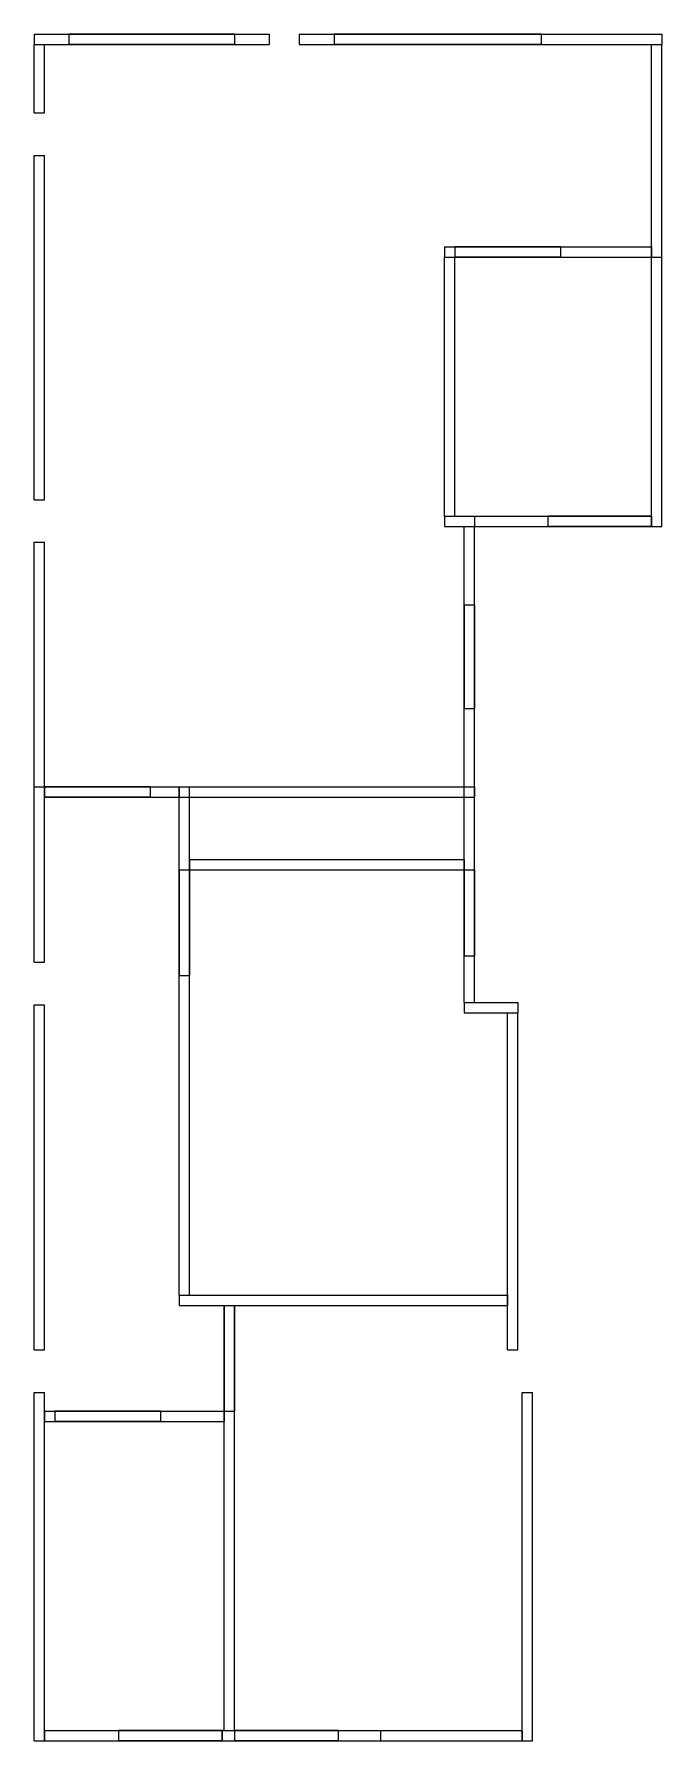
# Model space of a CAD drawing. Extents: x 115 to 6175, y 395 to 16855.
import ezdxf

# ---------------------------------------------------------------- set-up
doc = ezdxf.new("R2010")
doc.units = 0
for name, color, linetype in [('Wall026', 7, 'CONTINUOUS'), ('Wall027', 7, 'CONTINUOUS'), ('Wall028', 7, 'CONTINUOUS'), ('Wall029', 7, 'CONTINUOUS'), ('Wall030', 7, 'CONTINUOUS'), ('Wall031', 7, 'CONTINUOUS'), ('Wall032', 7, 'CONTINUOUS'), ('Wall033', 7, 'CONTINUOUS'), ('Wall034', 7, 'CONTINUOUS'), ('Wall035', 7, 'CONTINUOUS'), ('Wall036', 7, 'CONTINUOUS'), ('Wall037', 7, 'CONTINUOUS'), ('Wall038', 7, 'CONTINUOUS'), ('Wall039', 7, 'CONTINUOUS'), ('Wall040', 7, 'CONTINUOUS'), ('Wall041', 7, 'CONTINUOUS'), ('Wall042', 7, 'CONTINUOUS'), ('Wall043', 7, 'CONTINUOUS'), ('Wall044', 7, 'CONTINUOUS'), ('Wall045', 7, 'CONTINUOUS'), ('Wall046', 7, 'CONTINUOUS'), ('Wall047', 7, 'CONTINUOUS'), ('Wall048', 7, 'CONTINUOUS'), ('Wall049', 7, 'CONTINUOUS'), ('Wall050', 7, 'CONTINUOUS'), ('Wall051', 7, 'CONTINUOUS'), ('Wall052', 7, 'CONTINUOUS'), ('Wall053', 7, 'CONTINUOUS'), ('Wall054', 7, 'CONTINUOUS')]:
    doc.layers.add(name, color=color, linetype=linetype)

msp = doc.modelspace()

# ---------------------------------------------------------------- linework, layer by layer
at = {"layer": 'Wall026'}
for p, q in [((115, 3755, 250), (115, 3755, 2850)), ((115, 395, 250), (115, 3755, 250)), ((115, 395, 2850), (115, 3755, 2850)), ((115, 3755, 250), (115, 3755, 2850)), ((115, 3755, 250), (215, 3755, 250)), ((115, 3755, 2850), (215, 3755, 2850)), ((115, 395, 250), (115, 3755, 250)), ((115, 3755, 250), (215, 3755, 250)), ((115, 395, 2850), (115, 3755, 2850)), ((115, 3755, 2850), (215, 3755, 2850)), ((215, 3755, 250), (215, 3755, 2850)), ((215, 395, 250), (215, 3755, 250)), ((215, 395, 2850), (215, 3755, 2850)), ((215, 3755, 250), (215, 3755, 2850)), ((215, 395, 250), (215, 3755, 250)), ((215, 395, 2850), (215, 3755, 2850)), ((115, 395, 250), (115, 395, 2850)), ((115, 395, 250), (115, 395, 2850)), ((115, 395, 250), (215, 395, 250)), ((115, 395, 2850), (215, 395, 2850)), ((115, 395, 250), (215, 395, 250)), ((115, 395, 2850), (215, 395, 2850)), ((215, 395, 250), (215, 395, 2850)), ((215, 395, 250), (215, 395, 2850))]:
    msp.add_line(p, q, dxfattribs=at)
at = {"layer": 'Wall027'}
for p, q in [((115, 7495, 250), (115, 7495, 2850)), ((115, 4165, 250), (115, 7495, 250)), ((115, 4165, 2850), (115, 7495, 2850)), ((115, 7495, 250), (115, 7495, 2850)), ((115, 7495, 250), (215, 7495, 250)), ((115, 7495, 2850), (215, 7495, 2850)), ((115, 4165, 250), (115, 7495, 250)), ((115, 7495, 250), (215, 7495, 250)), ((115, 4165, 2850), (115, 7495, 2850)), ((115, 7495, 2850), (215, 7495, 2850)), ((215, 7495, 250), (215, 7495, 2850)), ((215, 4165, 250), (215, 7495, 250)), ((215, 4165, 2850), (215, 7495, 2850)), ((215, 7495, 250), (215, 7495, 2850)), ((215, 4165, 250), (215, 7495, 250)), ((215, 4165, 2850), (215, 7495, 2850)), ((115, 4165, 250), (115, 4165, 2850)), ((115, 4165, 250), (115, 4165, 2850)), ((115, 4165, 250), (215, 4165, 250)), ((115, 4165, 2850), (215, 4165, 2850)), ((115, 4165, 250), (215, 4165, 250)), ((115, 4165, 2850), (215, 4165, 2850)), ((215, 4165, 250), (215, 4165, 2850)), ((215, 4165, 250), (215, 4165, 2850))]:
    msp.add_line(p, q, dxfattribs=at)
at = {"layer": 'Wall028'}
for p, q in [((115, 9595, 250), (115, 9595, 2850)), ((115, 7905, 250), (115, 9595, 250)), ((115, 7905, 2850), (115, 9595, 2850)), ((115, 9595, 250), (115, 9595, 2850)), ((115, 9595, 250), (215, 9595, 250)), ((115, 9595, 2850), (215, 9595, 2850)), ((115, 7905, 250), (115, 9595, 250)), ((115, 9595, 250), (215, 9595, 250)), ((115, 7905, 2850), (115, 9595, 2850)), ((115, 9595, 2850), (215, 9595, 2850)), ((215, 9595, 250), (215, 9595, 2850)), ((215, 7905, 250), (215, 9595, 250)), ((215, 7905, 2850), (215, 9595, 2850)), ((215, 9595, 250), (215, 9595, 2850)), ((215, 7905, 250), (215, 9595, 250)), ((215, 7905, 2850), (215, 9595, 2850)), ((115, 7905, 250), (115, 7905, 2850)), ((115, 7905, 250), (115, 7905, 2850)), ((115, 7905, 250), (215, 7905, 250)), ((115, 7905, 2850), (215, 7905, 2850)), ((115, 7905, 250), (215, 7905, 250)), ((115, 7905, 2850), (215, 7905, 2850)), ((215, 7905, 250), (215, 7905, 2850)), ((215, 7905, 250), (215, 7905, 2850))]:
    msp.add_line(p, q, dxfattribs=at)
at = {"layer": 'Wall029'}
for p, q in [((115, 11955, 250), (115, 11955, 3550)), ((115, 9595, 250), (115, 11955, 250)), ((115, 9595, 3550), (115, 11955, 3550)), ((115, 11955, 250), (115, 11955, 3550)), ((115, 11955, 250), (215, 11955, 250)), ((115, 11955, 3550), (215, 11955, 3550)), ((115, 9595, 250), (115, 11955, 250)), ((115, 11955, 250), (215, 11955, 250)), ((115, 9595, 3550), (115, 11955, 3550)), ((115, 11955, 3550), (215, 11955, 3550)), ((215, 11955, 250), (215, 11955, 3550)), ((215, 9595, 250), (215, 11955, 250)), ((215, 9595, 3550), (215, 11955, 3550)), ((215, 11955, 250), (215, 11955, 3550)), ((215, 9595, 250), (215, 11955, 250)), ((215, 9595, 3550), (215, 11955, 3550)), ((115, 9595, 250), (115, 9595, 3550)), ((115, 9595, 250), (115, 9595, 3550)), ((115, 9595, 250), (215, 9595, 250)), ((115, 9595, 3550), (215, 9595, 3550)), ((115, 9595, 250), (215, 9595, 250)), ((115, 9595, 3550), (215, 9595, 3550)), ((215, 9595, 250), (215, 9595, 3550)), ((215, 9595, 250), (215, 9595, 3550))]:
    msp.add_line(p, q, dxfattribs=at)
at = {"layer": 'Wall030'}
for p, q in [((115, 15685, 250), (115, 15685, 3550)), ((115, 12365, 250), (115, 15685, 250)), ((115, 12365, 3550), (115, 15685, 3550)), ((115, 15685, 250), (115, 15685, 3550)), ((115, 15685, 250), (215, 15685, 250)), ((115, 15685, 3550), (215, 15685, 3550)), ((115, 12365, 250), (115, 15685, 250)), ((115, 15685, 250), (215, 15685, 250)), ((115, 12365, 3550), (115, 15685, 3550)), ((115, 15685, 3550), (215, 15685, 3550)), ((215, 15685, 250), (215, 15685, 3550)), ((215, 12365, 250), (215, 15685, 250)), ((215, 12365, 3550), (215, 15685, 3550)), ((215, 15685, 250), (215, 15685, 3550)), ((215, 12365, 250), (215, 15685, 250)), ((215, 12365, 3550), (215, 15685, 3550)), ((115, 12365, 250), (115, 12365, 3550)), ((115, 12365, 250), (115, 12365, 3550)), ((115, 12365, 250), (215, 12365, 250)), ((115, 12365, 3550), (215, 12365, 3550)), ((115, 12365, 250), (215, 12365, 250)), ((115, 12365, 3550), (215, 12365, 3550)), ((215, 12365, 250), (215, 12365, 3550)), ((215, 12365, 250), (215, 12365, 3550))]:
    msp.add_line(p, q, dxfattribs=at)
at = {"layer": 'Wall031'}
for p, q in [((115, 16755, 250), (115, 16755, 3550)), ((115, 16095, 250), (115, 16755, 250)), ((115, 16095, 3550), (115, 16755, 3550)), ((115, 16755, 250), (115, 16755, 3550)), ((115, 16755, 250), (215, 16755, 250)), ((115, 16755, 3550), (215, 16755, 3550)), ((115, 16095, 250), (115, 16755, 250)), ((115, 16755, 250), (215, 16755, 250)), ((115, 16095, 3550), (115, 16755, 3550)), ((115, 16755, 3550), (215, 16755, 3550)), ((215, 16755, 250), (215, 16755, 3550)), ((215, 16095, 250), (215, 16755, 250)), ((215, 16095, 3550), (215, 16755, 3550)), ((215, 16755, 250), (215, 16755, 3550)), ((215, 16095, 250), (215, 16755, 250)), ((215, 16095, 3550), (215, 16755, 3550)), ((115, 16095, 250), (115, 16095, 3550)), ((115, 16095, 250), (115, 16095, 3550)), ((115, 16095, 250), (215, 16095, 250)), ((115, 16095, 3550), (215, 16095, 3550)), ((115, 16095, 250), (215, 16095, 250)), ((115, 16095, 3550), (215, 16095, 3550)), ((215, 16095, 250), (215, 16095, 3550)), ((215, 16095, 250), (215, 16095, 3550))]:
    msp.add_line(p, q, dxfattribs=at)
at = {"layer": 'Wall032'}
for p, q in [((115, 16855, 250), (450, 16855, 250)), ((115, 16855, 3550), (2385, 16855, 3550)), ((115, 16855, 250), (115, 16855, 3550)), ((115, 16855, 250), (115, 16755, 250)), ((115, 16855, 250), (450, 16855, 250)), ((115, 16855, 3550), (2385, 16855, 3550)), ((115, 16855, 3550), (115, 16755, 3550)), ((115, 16855, 250), (115, 16855, 3550)), ((115, 16855, 250), (115, 16755, 250)), ((115, 16855, 3550), (115, 16755, 3550)), ((450, 16855, 2750), (450, 16855, 250)), ((2050, 16855, 2750), (450, 16855, 2750)), ((450, 16855, 250), (450, 16755, 250)), ((450, 16855, 2750), (450, 16855, 250)), ((450, 16855, 250), (450, 16755, 250)), ((450, 16855, 2750), (450, 16755, 2750)), ((2050, 16855, 2750), (450, 16855, 2750)), ((450, 16855, 2750), (450, 16755, 2750)), ((2050, 16855, 250), (2050, 16855, 2750)), ((2050, 16855, 250), (2385, 16855, 250)), ((2050, 16855, 2750), (2050, 16755, 2750)), ((2050, 16855, 250), (2050, 16855, 2750)), ((2050, 16855, 2750), (2050, 16755, 2750)), ((2050, 16855, 250), (2050, 16755, 250)), ((2050, 16855, 250), (2050, 16755, 250)), ((2050, 16855, 250), (2385, 16855, 250)), ((2385, 16855, 250), (2385, 16855, 3550)), ((2385, 16855, 250), (2385, 16755, 250)), ((2385, 16855, 250), (2385, 16855, 3550)), ((2385, 16855, 250), (2385, 16755, 250)), ((2385, 16855, 3550), (2385, 16755, 3550)), ((2385, 16855, 3550), (2385, 16755, 3550)), ((115, 16755, 250), (450, 16755, 250)), ((115, 16755, 3550), (2385, 16755, 3550)), ((115, 16755, 250), (115, 16755, 3550)), ((115, 16755, 250), (450, 16755, 250)), ((115, 16755, 3550), (2385, 16755, 3550)), ((115, 16755, 250), (115, 16755, 3550)), ((450, 16755, 2750), (450, 16755, 250)), ((2050, 16755, 2750), (450, 16755, 2750)), ((450, 16755, 2750), (450, 16755, 250)), ((2050, 16755, 2750), (450, 16755, 2750)), ((2050, 16755, 250), (2050, 16755, 2750)), ((2050, 16755, 250), (2385, 16755, 250)), ((2050, 16755, 250), (2050, 16755, 2750)), ((2050, 16755, 250), (2385, 16755, 250)), ((2385, 16755, 250), (2385, 16755, 3550)), ((2385, 16755, 250), (2385, 16755, 3550))]:
    msp.add_line(p, q, dxfattribs=at)
at = {"layer": 'Wall033'}
for p, q in [((2675, 16855, 250), (3010, 16855, 250)), ((2675, 16855, 3550), (6175, 16855, 3550)), ((2675, 16855, 250), (2675, 16855, 3550)), ((2675, 16855, 250), (2675, 16755, 250)), ((2675, 16855, 250), (3010, 16855, 250)), ((2675, 16855, 3550), (6175, 16855, 3550)), ((2675, 16855, 3550), (2675, 16755, 3550)), ((2675, 16855, 250), (2675, 16855, 3550)), ((2675, 16855, 250), (2675, 16755, 250)), ((2675, 16855, 3550), (2675, 16755, 3550)), ((3010, 16855, 2750), (3010, 16855, 250)), ((5010, 16855, 2750), (3010, 16855, 2750)), ((3010, 16855, 250), (3010, 16755, 250)), ((3010, 16855, 2750), (3010, 16855, 250)), ((3010, 16855, 250), (3010, 16755, 250)), ((3010, 16855, 2750), (3010, 16755, 2750)), ((5010, 16855, 2750), (3010, 16855, 2750)), ((3010, 16855, 2750), (3010, 16755, 2750)), ((5010, 16855, 250), (5010, 16855, 2750)), ((5010, 16855, 250), (6175, 16855, 250)), ((5010, 16855, 2750), (5010, 16755, 2750)), ((5010, 16855, 250), (5010, 16855, 2750)), ((5010, 16855, 2750), (5010, 16755, 2750)), ((5010, 16855, 250), (5010, 16755, 250)), ((5010, 16855, 250), (5010, 16755, 250)), ((5010, 16855, 250), (6175, 16855, 250)), ((6175, 16855, 250), (6175, 16855, 3550)), ((6175, 16855, 250), (6175, 16755, 250)), ((6175, 16855, 250), (6175, 16855, 3550)), ((6175, 16855, 250), (6175, 16755, 250)), ((6175, 16855, 3550), (6175, 16755, 3550)), ((6175, 16855, 3550), (6175, 16755, 3550)), ((2675, 16755, 250), (3010, 16755, 250)), ((2675, 16755, 3550), (6175, 16755, 3550)), ((2675, 16755, 250), (2675, 16755, 3550)), ((2675, 16755, 250), (3010, 16755, 250)), ((2675, 16755, 3550), (6175, 16755, 3550)), ((2675, 16755, 250), (2675, 16755, 3550)), ((3010, 16755, 2750), (3010, 16755, 250)), ((5010, 16755, 2750), (3010, 16755, 2750)), ((3010, 16755, 2750), (3010, 16755, 250)), ((5010, 16755, 2750), (3010, 16755, 2750)), ((5010, 16755, 250), (5010, 16755, 2750)), ((5010, 16755, 250), (6175, 16755, 250)), ((5010, 16755, 250), (5010, 16755, 2750)), ((5010, 16755, 250), (6175, 16755, 250)), ((6175, 16755, 250), (6175, 16755, 3550)), ((6175, 16755, 250), (6175, 16755, 3550))]:
    msp.add_line(p, q, dxfattribs=at)
at = {"layer": 'Wall034'}
for p, q in [((6075, 16755, 250), (6075, 16755, 3550)), ((6075, 14705, 250), (6075, 16755, 250)), ((6075, 14705, 3550), (6075, 16755, 3550)), ((6075, 16755, 250), (6075, 16755, 3550)), ((6075, 16755, 250), (6175, 16755, 250)), ((6075, 16755, 3550), (6175, 16755, 3550)), ((6075, 14705, 250), (6075, 16755, 250)), ((6075, 16755, 250), (6175, 16755, 250)), ((6075, 14705, 3550), (6075, 16755, 3550)), ((6075, 16755, 3550), (6175, 16755, 3550)), ((6175, 16755, 250), (6175, 16755, 3550)), ((6175, 14705, 250), (6175, 16755, 250)), ((6175, 14705, 3550), (6175, 16755, 3550)), ((6175, 16755, 250), (6175, 16755, 3550)), ((6175, 14705, 250), (6175, 16755, 250)), ((6175, 14705, 3550), (6175, 16755, 3550)), ((6075, 14705, 250), (6075, 14705, 3550)), ((6075, 14705, 250), (6075, 14705, 3550)), ((6075, 14705, 250), (6175, 14705, 250)), ((6075, 14705, 3550), (6175, 14705, 3550)), ((6075, 14705, 250), (6175, 14705, 250)), ((6075, 14705, 3550), (6175, 14705, 3550)), ((6175, 14705, 250), (6175, 14705, 3550)), ((6175, 14705, 250), (6175, 14705, 3550))]:
    msp.add_line(p, q, dxfattribs=at)
at = {"layer": 'Wall035'}
for p, q in [((6075, 14705, 250), (6075, 14705, 2850)), ((6075, 12105, 250), (6075, 14705, 250)), ((6075, 12105, 2850), (6075, 14705, 2850)), ((6075, 14705, 250), (6075, 14705, 2850)), ((6075, 14705, 250), (6175, 14705, 250)), ((6075, 14705, 2850), (6175, 14705, 2850)), ((6075, 12105, 250), (6075, 14705, 250)), ((6075, 14705, 250), (6175, 14705, 250)), ((6075, 12105, 2850), (6075, 14705, 2850)), ((6075, 14705, 2850), (6175, 14705, 2850)), ((6175, 14705, 250), (6175, 14705, 2850)), ((6175, 12105, 250), (6175, 14705, 250)), ((6175, 12105, 2850), (6175, 14705, 2850)), ((6175, 14705, 250), (6175, 14705, 2850)), ((6175, 12105, 250), (6175, 14705, 250)), ((6175, 12105, 2850), (6175, 14705, 2850)), ((6075, 12105, 250), (6075, 12105, 2850)), ((6075, 12105, 250), (6075, 12105, 2850)), ((6075, 12105, 250), (6175, 12105, 250)), ((6075, 12105, 2850), (6175, 12105, 2850)), ((6075, 12105, 250), (6175, 12105, 250)), ((6075, 12105, 2850), (6175, 12105, 2850)), ((6175, 12105, 250), (6175, 12105, 2850)), ((6175, 12105, 250), (6175, 12105, 2850))]:
    msp.add_line(p, q, dxfattribs=at)
at = {"layer": 'Wall036'}
for p, q in [((4075, 12205, 250), (6075, 12205, 250)), ((4075, 12205, 2850), (6075, 12205, 2850)), ((4075, 12205, 250), (4075, 12205, 2850)), ((4075, 12205, 250), (6075, 12205, 250)), ((4075, 12205, 250), (4075, 12105, 250)), ((4075, 12205, 2850), (6075, 12205, 2850)), ((4075, 12205, 2850), (4075, 12105, 2850)), ((4075, 12205, 250), (4075, 12205, 2850)), ((4075, 12205, 250), (4075, 12105, 250)), ((4075, 12205, 2850), (4075, 12105, 2850)), ((5075, 12205, 1450), (6075, 12205, 1450)), ((5075, 12205, 2450), (5075, 12205, 1450)), ((6075, 12205, 2450), (5075, 12205, 2450)), ((5075, 12205, 1450), (6075, 12205, 1450)), ((5075, 12205, 1450), (5075, 12105, 1450)), ((5075, 12205, 2450), (5075, 12205, 1450)), ((5075, 12205, 1450), (5075, 12105, 1450)), ((5075, 12205, 2450), (5075, 12105, 2450)), ((6075, 12205, 2450), (5075, 12205, 2450)), ((5075, 12205, 2450), (5075, 12105, 2450)), ((6075, 12205, 250), (6075, 12205, 1450)), ((6075, 12205, 2450), (6075, 12205, 2850)), ((6075, 12205, 250), (6075, 12105, 250)), ((6075, 12205, 250), (6075, 12105, 250)), ((6075, 12205, 1450), (6075, 12105, 1450)), ((6075, 12205, 250), (6075, 12205, 1450)), ((6075, 12205, 1450), (6075, 12105, 1450)), ((6075, 12205, 2450), (6075, 12105, 2450)), ((6075, 12205, 2450), (6075, 12105, 2450)), ((6075, 12205, 2850), (6075, 12105, 2850)), ((6075, 12205, 2450), (6075, 12205, 2850)), ((6075, 12205, 2850), (6075, 12105, 2850)), ((4075, 12105, 250), (6075, 12105, 250)), ((4075, 12105, 2850), (6075, 12105, 2850)), ((4075, 12105, 250), (4075, 12105, 2850)), ((4075, 12105, 250), (6075, 12105, 250)), ((4075, 12105, 2850), (6075, 12105, 2850)), ((4075, 12105, 250), (4075, 12105, 2850)), ((5075, 12105, 1450), (6075, 12105, 1450)), ((5075, 12105, 2450), (5075, 12105, 1450)), ((6075, 12105, 2450), (5075, 12105, 2450)), ((5075, 12105, 1450), (6075, 12105, 1450)), ((5075, 12105, 2450), (5075, 12105, 1450)), ((6075, 12105, 2450), (5075, 12105, 2450)), ((6075, 12105, 250), (6075, 12105, 1450)), ((6075, 12105, 2450), (6075, 12105, 2850)), ((6075, 12105, 250), (6075, 12105, 1450)), ((6075, 12105, 2450), (6075, 12105, 2850))]:
    msp.add_line(p, q, dxfattribs=at)
at = {"layer": 'Wall037'}
for p, q in [((4265, 9595, 250), (4265, 12105, 250)), ((4265, 9595, 3550), (4265, 12105, 3550)), ((4265, 12105, 250), (4265, 12105, 3550)), ((4265, 9595, 250), (4265, 12105, 250)), ((4265, 12105, 250), (4365, 12105, 250)), ((4265, 9595, 3550), (4265, 12105, 3550)), ((4265, 12105, 3550), (4365, 12105, 3550)), ((4265, 12105, 250), (4265, 12105, 3550)), ((4265, 12105, 250), (4365, 12105, 250)), ((4265, 12105, 3550), (4365, 12105, 3550)), ((4365, 9595, 250), (4365, 12105, 250)), ((4365, 9595, 3550), (4365, 12105, 3550)), ((4365, 12105, 250), (4365, 12105, 3550)), ((4365, 9595, 250), (4365, 12105, 250)), ((4365, 9595, 3550), (4365, 12105, 3550)), ((4365, 12105, 250), (4365, 12105, 3550)), ((4265, 11350, 2450), (4265, 10350, 2450)), ((4265, 11350, 1450), (4265, 11350, 2450)), ((4265, 10350, 1450), (4265, 11350, 1450)), ((4265, 11350, 2450), (4265, 10350, 2450)), ((4265, 11350, 2450), (4365, 11350, 2450)), ((4265, 11350, 1450), (4265, 11350, 2450)), ((4265, 11350, 2450), (4365, 11350, 2450)), ((4265, 11350, 1450), (4365, 11350, 1450)), ((4265, 10350, 1450), (4265, 11350, 1450)), ((4265, 11350, 1450), (4365, 11350, 1450)), ((4365, 11350, 2450), (4365, 10350, 2450)), ((4365, 11350, 1450), (4365, 11350, 2450)), ((4365, 10350, 1450), (4365, 11350, 1450)), ((4365, 11350, 2450), (4365, 10350, 2450)), ((4365, 11350, 1450), (4365, 11350, 2450)), ((4365, 10350, 1450), (4365, 11350, 1450)), ((4265, 10350, 2450), (4265, 10350, 1450)), ((4265, 10350, 2450), (4265, 10350, 1450)), ((4265, 10350, 1450), (4365, 10350, 1450)), ((4265, 10350, 2450), (4365, 10350, 2450)), ((4265, 10350, 2450), (4365, 10350, 2450)), ((4265, 10350, 1450), (4365, 10350, 1450)), ((4365, 10350, 2450), (4365, 10350, 1450)), ((4365, 10350, 2450), (4365, 10350, 1450)), ((4265, 9595, 250), (4265, 9595, 3550)), ((4265, 9595, 250), (4265, 9595, 3550)), ((4265, 9595, 250), (4365, 9595, 250)), ((4265, 9595, 3550), (4365, 9595, 3550)), ((4265, 9595, 250), (4365, 9595, 250)), ((4265, 9595, 3550), (4365, 9595, 3550)), ((4365, 9595, 250), (4365, 9595, 3550)), ((4365, 9595, 250), (4365, 9595, 3550))]:
    msp.add_line(p, q, dxfattribs=at)
at = {"layer": 'Wall038'}
for p, q in [((4265, 8795, 250), (4265, 9595, 250)), ((4265, 9595, 250), (4265, 9595, 2850)), ((4265, 7515, 2850), (4265, 9595, 2850)), ((4265, 9595, 250), (4365, 9595, 250)), ((4265, 8795, 250), (4265, 9595, 250)), ((4265, 9595, 250), (4265, 9595, 2850)), ((4265, 9595, 250), (4365, 9595, 250)), ((4265, 9595, 2850), (4365, 9595, 2850)), ((4265, 7515, 2850), (4265, 9595, 2850)), ((4265, 9595, 2850), (4365, 9595, 2850)), ((4365, 8795, 250), (4365, 9595, 250)), ((4365, 9595, 250), (4365, 9595, 2850)), ((4365, 7515, 2850), (4365, 9595, 2850)), ((4365, 8795, 250), (4365, 9595, 250)), ((4365, 9595, 250), (4365, 9595, 2850)), ((4365, 7515, 2850), (4365, 9595, 2850)), ((4265, 8795, 2330), (4265, 7965, 2330)), ((4265, 8795, 250), (4265, 8795, 2330)), ((4265, 8795, 2330), (4265, 7965, 2330)), ((4265, 8795, 2330), (4365, 8795, 2330)), ((4265, 8795, 250), (4265, 8795, 2330)), ((4265, 8795, 2330), (4365, 8795, 2330)), ((4265, 8795, 250), (4365, 8795, 250)), ((4265, 8795, 250), (4365, 8795, 250)), ((4365, 8795, 2330), (4365, 7965, 2330)), ((4365, 8795, 250), (4365, 8795, 2330)), ((4365, 8795, 2330), (4365, 7965, 2330)), ((4365, 8795, 250), (4365, 8795, 2330)), ((4265, 7515, 250), (4265, 7965, 250)), ((4265, 7965, 2330), (4265, 7965, 250)), ((4265, 7965, 250), (4365, 7965, 250)), ((4265, 7515, 250), (4265, 7965, 250)), ((4265, 7965, 2330), (4265, 7965, 250)), ((4265, 7965, 250), (4365, 7965, 250)), ((4265, 7965, 2330), (4365, 7965, 2330)), ((4265, 7965, 2330), (4365, 7965, 2330)), ((4365, 7515, 250), (4365, 7965, 250)), ((4365, 7965, 2330), (4365, 7965, 250)), ((4365, 7515, 250), (4365, 7965, 250)), ((4365, 7965, 2330), (4365, 7965, 250)), ((4265, 7515, 250), (4265, 7515, 2850)), ((4265, 7515, 250), (4365, 7515, 250)), ((4265, 7515, 2850), (4365, 7515, 2850)), ((4265, 7515, 250), (4265, 7515, 2850)), ((4265, 7515, 250), (4365, 7515, 250)), ((4265, 7515, 2850), (4365, 7515, 2850)), ((4365, 7515, 250), (4365, 7515, 2850)), ((4365, 7515, 250), (4365, 7515, 2850))]:
    msp.add_line(p, q, dxfattribs=at)
at = {"layer": 'Wall039'}
for p, q in [((4265, 7515, 250), (4265, 7515, 2850)), ((4265, 7515, 250), (4785, 7515, 250)), ((4265, 7515, 2850), (4785, 7515, 2850)), ((4265, 7515, 250), (4265, 7515, 2850)), ((4265, 7515, 250), (4265, 7415, 250)), ((4265, 7515, 2850), (4265, 7415, 2850)), ((4265, 7515, 250), (4785, 7515, 250)), ((4265, 7515, 250), (4265, 7415, 250)), ((4265, 7515, 2850), (4785, 7515, 2850)), ((4265, 7515, 2850), (4265, 7415, 2850)), ((4265, 7415, 250), (4265, 7415, 2850)), ((4265, 7415, 250), (4265, 7415, 2850)), ((4265, 7415, 250), (4785, 7415, 250)), ((4265, 7415, 2850), (4785, 7415, 2850)), ((4265, 7415, 250), (4785, 7415, 250)), ((4265, 7415, 2850), (4785, 7415, 2850)), ((4785, 7515, 250), (4785, 7515, 2850)), ((4785, 7515, 250), (4785, 7515, 2850)), ((4785, 7515, 250), (4785, 7415, 250)), ((4785, 7515, 2850), (4785, 7415, 2850)), ((4785, 7515, 250), (4785, 7415, 250)), ((4785, 7515, 2850), (4785, 7415, 2850)), ((4785, 7415, 250), (4785, 7415, 2850)), ((4785, 7415, 250), (4785, 7415, 2850))]:
    msp.add_line(p, q, dxfattribs=at)
at = {"layer": 'Wall040'}
for p, q in [((4685, 7415, 250), (4685, 7415, 2850)), ((4685, 4165, 250), (4685, 7415, 250)), ((4685, 4165, 2850), (4685, 7415, 2850)), ((4685, 7415, 250), (4685, 7415, 2850)), ((4685, 7415, 250), (4785, 7415, 250)), ((4685, 7415, 2850), (4785, 7415, 2850)), ((4685, 4165, 250), (4685, 7415, 250)), ((4685, 7415, 250), (4785, 7415, 250)), ((4685, 4165, 2850), (4685, 7415, 2850)), ((4685, 7415, 2850), (4785, 7415, 2850)), ((4785, 7415, 250), (4785, 7415, 2850)), ((4785, 4165, 250), (4785, 7415, 250)), ((4785, 4165, 2850), (4785, 7415, 2850)), ((4785, 7415, 250), (4785, 7415, 2850)), ((4785, 4165, 250), (4785, 7415, 250)), ((4785, 4165, 2850), (4785, 7415, 2850)), ((4685, 4165, 250), (4685, 4165, 2850)), ((4685, 4165, 250), (4685, 4165, 2850)), ((4685, 4165, 250), (4785, 4165, 250)), ((4685, 4165, 2850), (4785, 4165, 2850)), ((4685, 4165, 250), (4785, 4165, 250)), ((4685, 4165, 2850), (4785, 4165, 2850)), ((4785, 4165, 250), (4785, 4165, 2850)), ((4785, 4165, 250), (4785, 4165, 2850))]:
    msp.add_line(p, q, dxfattribs=at)
at = {"layer": 'Wall041'}
for p, q in [((4825, 3755, 250), (4825, 3755, 2850)), ((4825, 395, 250), (4825, 3755, 250)), ((4825, 395, 2850), (4825, 3755, 2850)), ((4825, 3755, 250), (4825, 3755, 2850)), ((4825, 3755, 250), (4925, 3755, 250)), ((4825, 3755, 2850), (4925, 3755, 2850)), ((4825, 395, 250), (4825, 3755, 250)), ((4825, 3755, 250), (4925, 3755, 250)), ((4825, 395, 2850), (4825, 3755, 2850)), ((4825, 3755, 2850), (4925, 3755, 2850)), ((4925, 3755, 250), (4925, 3755, 2850)), ((4925, 395, 250), (4925, 3755, 250)), ((4925, 395, 2850), (4925, 3755, 2850)), ((4925, 3755, 250), (4925, 3755, 2850)), ((4925, 395, 250), (4925, 3755, 250)), ((4925, 395, 2850), (4925, 3755, 2850)), ((4825, 395, 250), (4825, 395, 2850)), ((4825, 395, 250), (4825, 395, 2850)), ((4825, 395, 250), (4925, 395, 250)), ((4825, 395, 2850), (4925, 395, 2850)), ((4825, 395, 250), (4925, 395, 250)), ((4825, 395, 2850), (4925, 395, 2850)), ((4925, 395, 250), (4925, 395, 2850)), ((4925, 395, 250), (4925, 395, 2850))]:
    msp.add_line(p, q, dxfattribs=at)
at = {"layer": 'Wall042'}
for p, q in [((215, 495, 250), (215, 495, 2850)), ((215, 495, 250), (930, 495, 250)), ((215, 495, 2850), (930, 495, 2850)), ((215, 495, 250), (215, 495, 2850)), ((215, 495, 250), (215, 395, 250)), ((215, 495, 2850), (215, 395, 2850)), ((215, 495, 250), (930, 495, 250)), ((215, 495, 250), (215, 395, 250)), ((215, 495, 2850), (930, 495, 2850)), ((215, 495, 2850), (215, 395, 2850)), ((930, 495, 250), (930, 495, 2850)), ((930, 495, 250), (930, 495, 2850)), ((930, 495, 250), (930, 395, 250)), ((930, 495, 2850), (930, 395, 2850)), ((930, 495, 250), (930, 395, 250)), ((930, 495, 2850), (930, 395, 2850)), ((215, 395, 250), (215, 395, 2850)), ((215, 395, 250), (215, 395, 2850)), ((215, 395, 250), (930, 395, 250)), ((215, 395, 2850), (930, 395, 2850)), ((215, 395, 250), (930, 395, 250)), ((215, 395, 2850), (930, 395, 2850)), ((930, 395, 250), (930, 395, 2850)), ((930, 395, 250), (930, 395, 2850))]:
    msp.add_line(p, q, dxfattribs=at)
at = {"layer": 'Wall043'}
for p, q in [((930, 495, 3080), (3460, 495, 3080)), ((930, 495, 2450), (930, 495, 3080)), ((1930, 495, 2450), (930, 495, 2450)), ((930, 495, 3080), (3460, 495, 3080)), ((930, 495, 3080), (930, 395, 3080)), ((930, 495, 2450), (930, 395, 2450)), ((930, 495, 3080), (930, 395, 3080)), ((930, 495, 2450), (930, 495, 3080)), ((1930, 495, 2450), (930, 495, 2450)), ((930, 495, 2450), (930, 395, 2450)), ((1930, 495, 250), (1930, 495, 2450)), ((1930, 495, 250), (3460, 495, 250)), ((1930, 395, 250), (1930, 495, 250)), ((1930, 495, 250), (3460, 495, 250)), ((1930, 495, 2450), (1930, 395, 2450)), ((1930, 495, 2450), (1930, 395, 2450)), ((1930, 495, 250), (1930, 495, 2450)), ((1930, 395, 250), (1930, 495, 250)), ((2050, 495, 2450), (2050, 495, 1250)), ((3050, 495, 2450), (2050, 495, 2450)), ((2050, 495, 1250), (3050, 495, 1250)), ((2050, 495, 2450), (2050, 495, 1250)), ((2050, 495, 1250), (2050, 395, 1250)), ((2050, 495, 2450), (2050, 395, 2450)), ((3050, 495, 2450), (2050, 495, 2450)), ((2050, 495, 2450), (2050, 395, 2450)), ((2050, 495, 1250), (3050, 495, 1250)), ((2050, 495, 1250), (2050, 395, 1250)), ((3050, 495, 1250), (3050, 495, 2450)), ((3050, 495, 2450), (3050, 395, 2450)), ((3050, 495, 1250), (3050, 395, 1250)), ((3050, 495, 1250), (3050, 495, 2450)), ((3050, 495, 2450), (3050, 395, 2450)), ((3050, 495, 1250), (3050, 395, 1250)), ((3460, 495, 250), (3460, 495, 3080)), ((3460, 495, 250), (3460, 395, 250)), ((3460, 495, 250), (3460, 495, 3080)), ((3460, 495, 250), (3460, 395, 250)), ((3460, 495, 3080), (3460, 395, 3080)), ((3460, 495, 3080), (3460, 395, 3080)), ((930, 395, 3080), (3460, 395, 3080)), ((930, 395, 2450), (930, 395, 3080)), ((1930, 395, 2450), (930, 395, 2450)), ((930, 395, 3080), (3460, 395, 3080)), ((930, 395, 2450), (930, 395, 3080)), ((1930, 395, 2450), (930, 395, 2450)), ((1930, 395, 250), (3460, 395, 250)), ((1930, 395, 250), (3460, 395, 250)), ((1930, 395, 250), (1930, 395, 2450)), ((1930, 395, 250), (1930, 395, 2450)), ((2050, 395, 2450), (2050, 395, 1250)), ((3050, 395, 2450), (2050, 395, 2450)), ((2050, 395, 1250), (3050, 395, 1250)), ((2050, 395, 2450), (2050, 395, 1250)), ((3050, 395, 2450), (2050, 395, 2450)), ((2050, 395, 1250), (3050, 395, 1250)), ((3050, 395, 1250), (3050, 395, 2450)), ((3050, 395, 1250), (3050, 395, 2450)), ((3460, 395, 250), (3460, 395, 3080)), ((3460, 395, 250), (3460, 395, 3080))]:
    msp.add_line(p, q, dxfattribs=at)
at = {"layer": 'Wall044'}
for p, q in [((3460, 495, 250), (3460, 495, 2850)), ((3460, 495, 250), (4825, 495, 250)), ((3460, 495, 2850), (4825, 495, 2850)), ((3460, 495, 250), (3460, 495, 2850)), ((3460, 495, 250), (3460, 395, 250)), ((3460, 495, 2850), (3460, 395, 2850)), ((3460, 495, 250), (4825, 495, 250)), ((3460, 495, 250), (3460, 395, 250)), ((3460, 495, 2850), (4825, 495, 2850)), ((3460, 495, 2850), (3460, 395, 2850)), ((4825, 495, 250), (4825, 495, 2850)), ((4825, 495, 250), (4825, 495, 2850)), ((4825, 495, 250), (4825, 395, 250)), ((4825, 495, 2850), (4825, 395, 2850)), ((4825, 495, 250), (4825, 395, 250)), ((4825, 495, 2850), (4825, 395, 2850)), ((3460, 395, 250), (3460, 395, 2850)), ((3460, 395, 250), (3460, 395, 2850)), ((3460, 395, 250), (4825, 395, 250)), ((3460, 395, 2850), (4825, 395, 2850)), ((3460, 395, 250), (4825, 395, 250)), ((3460, 395, 2850), (4825, 395, 2850)), ((4825, 395, 250), (4825, 395, 2850)), ((4825, 395, 250), (4825, 395, 2850))]:
    msp.add_line(p, q, dxfattribs=at)
at = {"layer": 'Wall045'}
for p, q in [((1950, 4595, 2330), (1950, 3575, 2330)), ((1950, 4595, 2330), (1950, 4595, 2850)), ((1950, 495, 2850), (1950, 4595, 2850)), ((1950, 4595, 2330), (1950, 3575, 2330)), ((1950, 4595, 2330), (2050, 4595, 2330)), ((1950, 4595, 2330), (2050, 4595, 2330)), ((1950, 4595, 2850), (2050, 4595, 2850)), ((1950, 4595, 2330), (1950, 4595, 2850)), ((1950, 495, 2850), (1950, 4595, 2850)), ((1950, 4595, 2850), (2050, 4595, 2850)), ((2050, 4595, 2330), (2050, 3575, 2330)), ((2050, 4595, 2330), (2050, 4595, 2850)), ((2050, 495, 2850), (2050, 4595, 2850)), ((2050, 4595, 2330), (2050, 3575, 2330)), ((2050, 4595, 2330), (2050, 4595, 2850)), ((2050, 495, 2850), (2050, 4595, 2850)), ((1950, 495, 250), (1950, 3575, 250)), ((1950, 3575, 2330), (1950, 3575, 250)), ((1950, 3575, 250), (2050, 3575, 250)), ((1950, 495, 250), (1950, 3575, 250)), ((1950, 3575, 2330), (1950, 3575, 250)), ((1950, 3575, 250), (2050, 3575, 250)), ((1950, 3575, 2330), (2050, 3575, 2330)), ((1950, 3575, 2330), (2050, 3575, 2330)), ((2050, 495, 250), (2050, 3575, 250)), ((2050, 3575, 2330), (2050, 3575, 250)), ((2050, 495, 250), (2050, 3575, 250)), ((2050, 3575, 2330), (2050, 3575, 250)), ((1950, 495, 250), (1950, 495, 2850)), ((1950, 495, 250), (2050, 495, 250)), ((1950, 495, 2850), (2050, 495, 2850)), ((1950, 495, 250), (1950, 495, 2850)), ((1950, 495, 250), (2050, 495, 250)), ((1950, 495, 2850), (2050, 495, 2850)), ((2050, 495, 250), (2050, 495, 2850)), ((2050, 495, 250), (2050, 495, 2850))]:
    msp.add_line(p, q, dxfattribs=at)
at = {"layer": 'Wall046'}
for p, q in [((1515, 4695, 250), (1515, 4695, 2850)), ((1515, 4695, 250), (4685, 4695, 250)), ((1515, 4695, 2850), (4685, 4695, 2850)), ((1515, 4695, 250), (1515, 4695, 2850)), ((1515, 4695, 250), (1515, 4595, 250)), ((1515, 4695, 2850), (1515, 4595, 2850)), ((1515, 4695, 250), (4685, 4695, 250)), ((1515, 4695, 250), (1515, 4595, 250)), ((1515, 4695, 2850), (4685, 4695, 2850)), ((1515, 4695, 2850), (1515, 4595, 2850)), ((4685, 4695, 250), (4685, 4695, 2850)), ((4685, 4695, 250), (4685, 4695, 2850)), ((4685, 4695, 250), (4685, 4595, 250)), ((4685, 4695, 2850), (4685, 4595, 2850)), ((4685, 4695, 250), (4685, 4595, 250)), ((4685, 4695, 2850), (4685, 4595, 2850)), ((1515, 4595, 250), (1515, 4595, 2850)), ((1515, 4595, 250), (1515, 4595, 2850)), ((1515, 4595, 250), (4685, 4595, 250)), ((1515, 4595, 2850), (4685, 4595, 2850)), ((1515, 4595, 250), (4685, 4595, 250)), ((1515, 4595, 2850), (4685, 4595, 2850)), ((4685, 4595, 250), (4685, 4595, 2850)), ((4685, 4595, 250), (4685, 4595, 2850))]:
    msp.add_line(p, q, dxfattribs=at)
at = {"layer": 'Wall047'}
for p, q in [((1515, 8795, 250), (1515, 9595, 250)), ((1515, 9595, 250), (1515, 9595, 2850)), ((1515, 4695, 2850), (1515, 9595, 2850)), ((1515, 9595, 250), (1615, 9595, 250)), ((1515, 8795, 250), (1515, 9595, 250)), ((1515, 9595, 250), (1515, 9595, 2850)), ((1515, 9595, 250), (1615, 9595, 250)), ((1515, 9595, 2850), (1615, 9595, 2850)), ((1515, 4695, 2850), (1515, 9595, 2850)), ((1515, 9595, 2850), (1615, 9595, 2850)), ((1615, 8795, 250), (1615, 9595, 250)), ((1615, 9595, 250), (1615, 9595, 2850)), ((1615, 4695, 2850), (1615, 9595, 2850)), ((1615, 8795, 250), (1615, 9595, 250)), ((1615, 9595, 250), (1615, 9595, 2850)), ((1615, 4695, 2850), (1615, 9595, 2850)), ((1515, 8795, 2330), (1515, 7775, 2330)), ((1515, 8795, 250), (1515, 8795, 2330)), ((1515, 8795, 2330), (1515, 7775, 2330)), ((1515, 8795, 2330), (1615, 8795, 2330)), ((1515, 8795, 250), (1515, 8795, 2330)), ((1515, 8795, 2330), (1615, 8795, 2330)), ((1515, 8795, 250), (1615, 8795, 250)), ((1515, 8795, 250), (1615, 8795, 250)), ((1615, 8795, 2330), (1615, 7775, 2330)), ((1615, 8795, 250), (1615, 8795, 2330)), ((1615, 8795, 2330), (1615, 7775, 2330)), ((1615, 8795, 250), (1615, 8795, 2330)), ((1515, 4695, 250), (1515, 7775, 250)), ((1515, 7775, 2330), (1515, 7775, 250)), ((1515, 7775, 250), (1615, 7775, 250)), ((1515, 4695, 250), (1515, 7775, 250)), ((1515, 7775, 2330), (1515, 7775, 250)), ((1515, 7775, 250), (1615, 7775, 250)), ((1515, 7775, 2330), (1615, 7775, 2330)), ((1515, 7775, 2330), (1615, 7775, 2330)), ((1615, 4695, 250), (1615, 7775, 250)), ((1615, 7775, 2330), (1615, 7775, 250)), ((1615, 4695, 250), (1615, 7775, 250)), ((1615, 7775, 2330), (1615, 7775, 250)), ((1515, 4695, 250), (1515, 4695, 2850)), ((1515, 4695, 250), (1615, 4695, 250)), ((1515, 4695, 2850), (1615, 4695, 2850)), ((1515, 4695, 250), (1515, 4695, 2850)), ((1515, 4695, 250), (1615, 4695, 250)), ((1515, 4695, 2850), (1615, 4695, 2850)), ((1615, 4695, 250), (1615, 4695, 2850)), ((1615, 4695, 250), (1615, 4695, 2850))]:
    msp.add_line(p, q, dxfattribs=at)
at = {"layer": 'Wall048'}
for p, q in [((1615, 8895, 250), (1615, 8895, 2850)), ((1615, 8895, 250), (4265, 8895, 250)), ((1615, 8895, 2850), (4265, 8895, 2850)), ((1615, 8895, 250), (1615, 8895, 2850)), ((1615, 8895, 250), (1615, 8795, 250)), ((1615, 8895, 2850), (1615, 8795, 2850)), ((1615, 8895, 250), (4265, 8895, 250)), ((1615, 8895, 250), (1615, 8795, 250)), ((1615, 8895, 2850), (4265, 8895, 2850)), ((1615, 8895, 2850), (1615, 8795, 2850)), ((4265, 8895, 250), (4265, 8895, 2850)), ((4265, 8895, 250), (4265, 8895, 2850)), ((4265, 8895, 250), (4265, 8795, 250)), ((4265, 8895, 2850), (4265, 8795, 2850)), ((4265, 8895, 250), (4265, 8795, 250)), ((4265, 8895, 2850), (4265, 8795, 2850)), ((1615, 8795, 250), (1615, 8795, 2850)), ((1615, 8795, 250), (1615, 8795, 2850)), ((1615, 8795, 250), (4265, 8795, 250)), ((1615, 8795, 2850), (4265, 8795, 2850)), ((1615, 8795, 250), (4265, 8795, 250)), ((1615, 8795, 2850), (4265, 8795, 2850)), ((4265, 8795, 250), (4265, 8795, 2850)), ((4265, 8795, 250), (4265, 8795, 2850))]:
    msp.add_line(p, q, dxfattribs=at)
at = {"layer": 'Wall049'}
for p, q in [((215, 3575, 250), (315, 3575, 250)), ((215, 3575, 2850), (1950, 3575, 2850)), ((215, 3575, 250), (215, 3575, 2850)), ((215, 3575, 250), (215, 3475, 250)), ((215, 3575, 250), (315, 3575, 250)), ((215, 3575, 2850), (1950, 3575, 2850)), ((215, 3575, 2850), (215, 3475, 2850)), ((215, 3575, 250), (215, 3575, 2850)), ((215, 3575, 250), (215, 3475, 250)), ((215, 3575, 2850), (215, 3475, 2850)), ((215, 3475, 250), (315, 3475, 250)), ((215, 3475, 2850), (1950, 3475, 2850)), ((215, 3475, 250), (215, 3475, 2850)), ((215, 3475, 250), (315, 3475, 250)), ((215, 3475, 2850), (1950, 3475, 2850)), ((215, 3475, 250), (215, 3475, 2850)), ((315, 3575, 2330), (315, 3575, 250)), ((1335, 3575, 2330), (315, 3575, 2330)), ((315, 3575, 250), (315, 3475, 250)), ((315, 3575, 2330), (315, 3575, 250)), ((315, 3575, 250), (315, 3475, 250)), ((315, 3575, 2330), (315, 3475, 2330)), ((1335, 3575, 2330), (315, 3575, 2330)), ((315, 3575, 2330), (315, 3475, 2330)), ((315, 3475, 2330), (315, 3475, 250)), ((1335, 3475, 2330), (315, 3475, 2330)), ((315, 3475, 2330), (315, 3475, 250)), ((1335, 3475, 2330), (315, 3475, 2330)), ((1335, 3575, 250), (1335, 3575, 2330)), ((1335, 3575, 250), (1950, 3575, 250)), ((1335, 3575, 2330), (1335, 3475, 2330)), ((1335, 3575, 250), (1335, 3575, 2330)), ((1335, 3575, 2330), (1335, 3475, 2330)), ((1335, 3575, 250), (1335, 3475, 250)), ((1335, 3575, 250), (1335, 3475, 250)), ((1335, 3575, 250), (1950, 3575, 250)), ((1335, 3475, 250), (1335, 3475, 2330)), ((1335, 3475, 250), (1950, 3475, 250)), ((1335, 3475, 250), (1335, 3475, 2330)), ((1335, 3475, 250), (1950, 3475, 250)), ((1950, 3575, 250), (1950, 3575, 2850)), ((1950, 3575, 250), (1950, 3475, 250)), ((1950, 3575, 250), (1950, 3575, 2850)), ((1950, 3575, 250), (1950, 3475, 250)), ((1950, 3575, 2850), (1950, 3475, 2850)), ((1950, 3575, 2850), (1950, 3475, 2850)), ((1950, 3475, 250), (1950, 3475, 2850)), ((1950, 3475, 250), (1950, 3475, 2850))]:
    msp.add_line(p, q, dxfattribs=at)
at = {"layer": 'Wall050'}
for p, q in [((1235, 9595, 2330), (215, 9595, 2330)), ((215, 9595, 3550), (1515, 9595, 3550)), ((215, 9595, 2330), (215, 9595, 3550)), ((1235, 9595, 2330), (215, 9595, 2330)), ((215, 9595, 2330), (215, 9495, 2330)), ((215, 9595, 3550), (1515, 9595, 3550)), ((215, 9595, 3550), (215, 9495, 3550)), ((215, 9595, 2330), (215, 9495, 2330)), ((215, 9595, 3550), (215, 9495, 3550)), ((215, 9595, 2330), (215, 9595, 3550)), ((1235, 9595, 250), (1235, 9595, 2330)), ((1235, 9595, 250), (1515, 9595, 250)), ((1235, 9595, 2330), (1235, 9495, 2330)), ((1235, 9595, 250), (1235, 9595, 2330)), ((1235, 9595, 2330), (1235, 9495, 2330)), ((1235, 9595, 250), (1235, 9495, 250)), ((1235, 9595, 250), (1235, 9495, 250)), ((1235, 9595, 250), (1515, 9595, 250)), ((1515, 9595, 250), (1515, 9595, 3550)), ((1515, 9595, 250), (1515, 9495, 250)), ((1515, 9595, 250), (1515, 9595, 3550)), ((1515, 9595, 250), (1515, 9495, 250)), ((1515, 9595, 3550), (1515, 9495, 3550)), ((1515, 9595, 3550), (1515, 9495, 3550)), ((1235, 9495, 2330), (215, 9495, 2330)), ((215, 9495, 3550), (1515, 9495, 3550)), ((215, 9495, 2330), (215, 9495, 3550)), ((1235, 9495, 2330), (215, 9495, 2330)), ((215, 9495, 3550), (1515, 9495, 3550)), ((215, 9495, 2330), (215, 9495, 3550)), ((1235, 9495, 250), (1235, 9495, 2330)), ((1235, 9495, 250), (1515, 9495, 250)), ((1235, 9495, 250), (1235, 9495, 2330)), ((1235, 9495, 250), (1515, 9495, 250)), ((1515, 9495, 250), (1515, 9495, 3550)), ((1515, 9495, 250), (1515, 9495, 3550))]:
    msp.add_line(p, q, dxfattribs=at)
at = {"layer": 'Wall051'}
for p, q in [((4075, 14705, 250), (4075, 14705, 3550)), ((4075, 12205, 250), (4075, 14705, 250)), ((4075, 12205, 3550), (4075, 14705, 3550)), ((4075, 14705, 250), (4075, 14705, 3550)), ((4075, 14705, 250), (4175, 14705, 250)), ((4075, 14705, 3550), (4175, 14705, 3550)), ((4075, 12205, 250), (4075, 14705, 250)), ((4075, 14705, 250), (4175, 14705, 250)), ((4075, 12205, 3550), (4075, 14705, 3550)), ((4075, 14705, 3550), (4175, 14705, 3550)), ((4175, 14705, 250), (4175, 14705, 3550)), ((4175, 12205, 250), (4175, 14705, 250)), ((4175, 12205, 3550), (4175, 14705, 3550)), ((4175, 14705, 250), (4175, 14705, 3550)), ((4175, 12205, 250), (4175, 14705, 250)), ((4175, 12205, 3550), (4175, 14705, 3550)), ((4075, 12205, 250), (4075, 12205, 3550)), ((4075, 12205, 250), (4075, 12205, 3550)), ((4075, 12205, 250), (4175, 12205, 250)), ((4075, 12205, 3550), (4175, 12205, 3550)), ((4075, 12205, 250), (4175, 12205, 250)), ((4075, 12205, 3550), (4175, 12205, 3550)), ((4175, 12205, 250), (4175, 12205, 3550)), ((4175, 12205, 250), (4175, 12205, 3550))]:
    msp.add_line(p, q, dxfattribs=at)
at = {"layer": 'Wall052'}
for p, q in [((4075, 14805, 250), (4175, 14805, 250)), ((4075, 14805, 3550), (6075, 14805, 3550)), ((4075, 14805, 250), (4075, 14805, 3550)), ((4075, 14805, 250), (4075, 14705, 250)), ((4075, 14805, 250), (4175, 14805, 250)), ((4075, 14805, 3550), (6075, 14805, 3550)), ((4075, 14805, 3550), (4075, 14705, 3550)), ((4075, 14805, 250), (4075, 14805, 3550)), ((4075, 14805, 250), (4075, 14705, 250)), ((4075, 14805, 3550), (4075, 14705, 3550)), ((4075, 14705, 250), (4175, 14705, 250)), ((4075, 14705, 3550), (6075, 14705, 3550)), ((4075, 14705, 250), (4075, 14705, 3550)), ((4075, 14705, 250), (4175, 14705, 250)), ((4075, 14705, 3550), (6075, 14705, 3550)), ((4075, 14705, 250), (4075, 14705, 3550)), ((4175, 14805, 2330), (4175, 14805, 250)), ((5195, 14805, 2330), (4175, 14805, 2330)), ((4175, 14805, 250), (4175, 14705, 250)), ((4175, 14805, 2330), (4175, 14805, 250)), ((4175, 14805, 250), (4175, 14705, 250)), ((4175, 14805, 2330), (4175, 14705, 2330)), ((5195, 14805, 2330), (4175, 14805, 2330)), ((4175, 14805, 2330), (4175, 14705, 2330)), ((4175, 14705, 2330), (4175, 14705, 250)), ((5195, 14705, 2330), (4175, 14705, 2330)), ((4175, 14705, 2330), (4175, 14705, 250)), ((5195, 14705, 2330), (4175, 14705, 2330)), ((5195, 14805, 250), (5195, 14805, 2330)), ((5195, 14805, 250), (6075, 14805, 250)), ((5195, 14805, 2330), (5195, 14705, 2330)), ((5195, 14805, 250), (5195, 14805, 2330)), ((5195, 14805, 2330), (5195, 14705, 2330)), ((5195, 14805, 250), (5195, 14705, 250)), ((5195, 14805, 250), (5195, 14705, 250)), ((5195, 14805, 250), (6075, 14805, 250)), ((5195, 14705, 250), (5195, 14705, 2330)), ((5195, 14705, 250), (6075, 14705, 250)), ((5195, 14705, 250), (5195, 14705, 2330)), ((5195, 14705, 250), (6075, 14705, 250)), ((6075, 14805, 250), (6075, 14805, 3550)), ((6075, 14805, 250), (6075, 14705, 250)), ((6075, 14805, 250), (6075, 14805, 3550)), ((6075, 14805, 250), (6075, 14705, 250)), ((6075, 14805, 3550), (6075, 14705, 3550)), ((6075, 14805, 3550), (6075, 14705, 3550)), ((6075, 14705, 250), (6075, 14705, 3550)), ((6075, 14705, 250), (6075, 14705, 3550))]:
    msp.add_line(p, q, dxfattribs=at)
at = {"layer": 'Wall053'}
for p, q in [((4075, 12205, 2850), (4075, 12205, 3550)), ((4075, 12205, 2850), (4365, 12205, 2850)), ((4075, 12205, 3550), (4365, 12205, 3550)), ((4075, 12205, 2850), (4075, 12205, 3550)), ((4075, 12205, 2850), (4075, 12105, 2850)), ((4075, 12205, 3550), (4075, 12105, 3550)), ((4075, 12205, 2850), (4365, 12205, 2850)), ((4075, 12205, 2850), (4075, 12105, 2850)), ((4075, 12205, 3550), (4365, 12205, 3550)), ((4075, 12205, 3550), (4075, 12105, 3550)), ((4365, 12205, 2850), (4365, 12205, 3550)), ((4365, 12205, 2850), (4365, 12205, 3550)), ((4365, 12205, 2850), (4365, 12105, 2850)), ((4365, 12205, 3550), (4365, 12105, 3550)), ((4365, 12205, 2850), (4365, 12105, 2850)), ((4365, 12205, 3550), (4365, 12105, 3550)), ((4075, 12105, 2850), (4075, 12105, 3550)), ((4075, 12105, 2850), (4075, 12105, 3550)), ((4075, 12105, 2850), (4365, 12105, 2850)), ((4075, 12105, 3550), (4365, 12105, 3550)), ((4075, 12105, 2850), (4365, 12105, 2850)), ((4075, 12105, 3550), (4365, 12105, 3550)), ((4365, 12105, 2850), (4365, 12105, 3550)), ((4365, 12105, 2850), (4365, 12105, 3550))]:
    msp.add_line(p, q, dxfattribs=at)
at = {"layer": 'Wall054'}
for p, q in [((1515, 9595, 2850), (1515, 9595, 3550)), ((1515, 9595, 2850), (4365, 9595, 2850)), ((1515, 9595, 3550), (4365, 9595, 3550)), ((1515, 9595, 2850), (1515, 9595, 3550)), ((1515, 9595, 2850), (1515, 9495, 2850)), ((1515, 9595, 3550), (1515, 9495, 3550)), ((1515, 9595, 2850), (4365, 9595, 2850)), ((1515, 9595, 2850), (1515, 9495, 2850)), ((1515, 9595, 3550), (4365, 9595, 3550)), ((1515, 9595, 3550), (1515, 9495, 3550)), ((4365, 9595, 2850), (4365, 9595, 3550)), ((4365, 9595, 2850), (4365, 9595, 3550)), ((4365, 9595, 2850), (4365, 9495, 2850)), ((4365, 9595, 3550), (4365, 9495, 3550)), ((4365, 9595, 2850), (4365, 9495, 2850)), ((4365, 9595, 3550), (4365, 9495, 3550)), ((1515, 9495, 2850), (1515, 9495, 3550)), ((1515, 9495, 2850), (1515, 9495, 3550)), ((1515, 9495, 2850), (4365, 9495, 2850)), ((1515, 9495, 3550), (4365, 9495, 3550)), ((1515, 9495, 2850), (4365, 9495, 2850)), ((1515, 9495, 3550), (4365, 9495, 3550)), ((4365, 9495, 2850), (4365, 9495, 3550)), ((4365, 9495, 2850), (4365, 9495, 3550))]:
    msp.add_line(p, q, dxfattribs=at)

doc.saveas('drawing.dxf')
